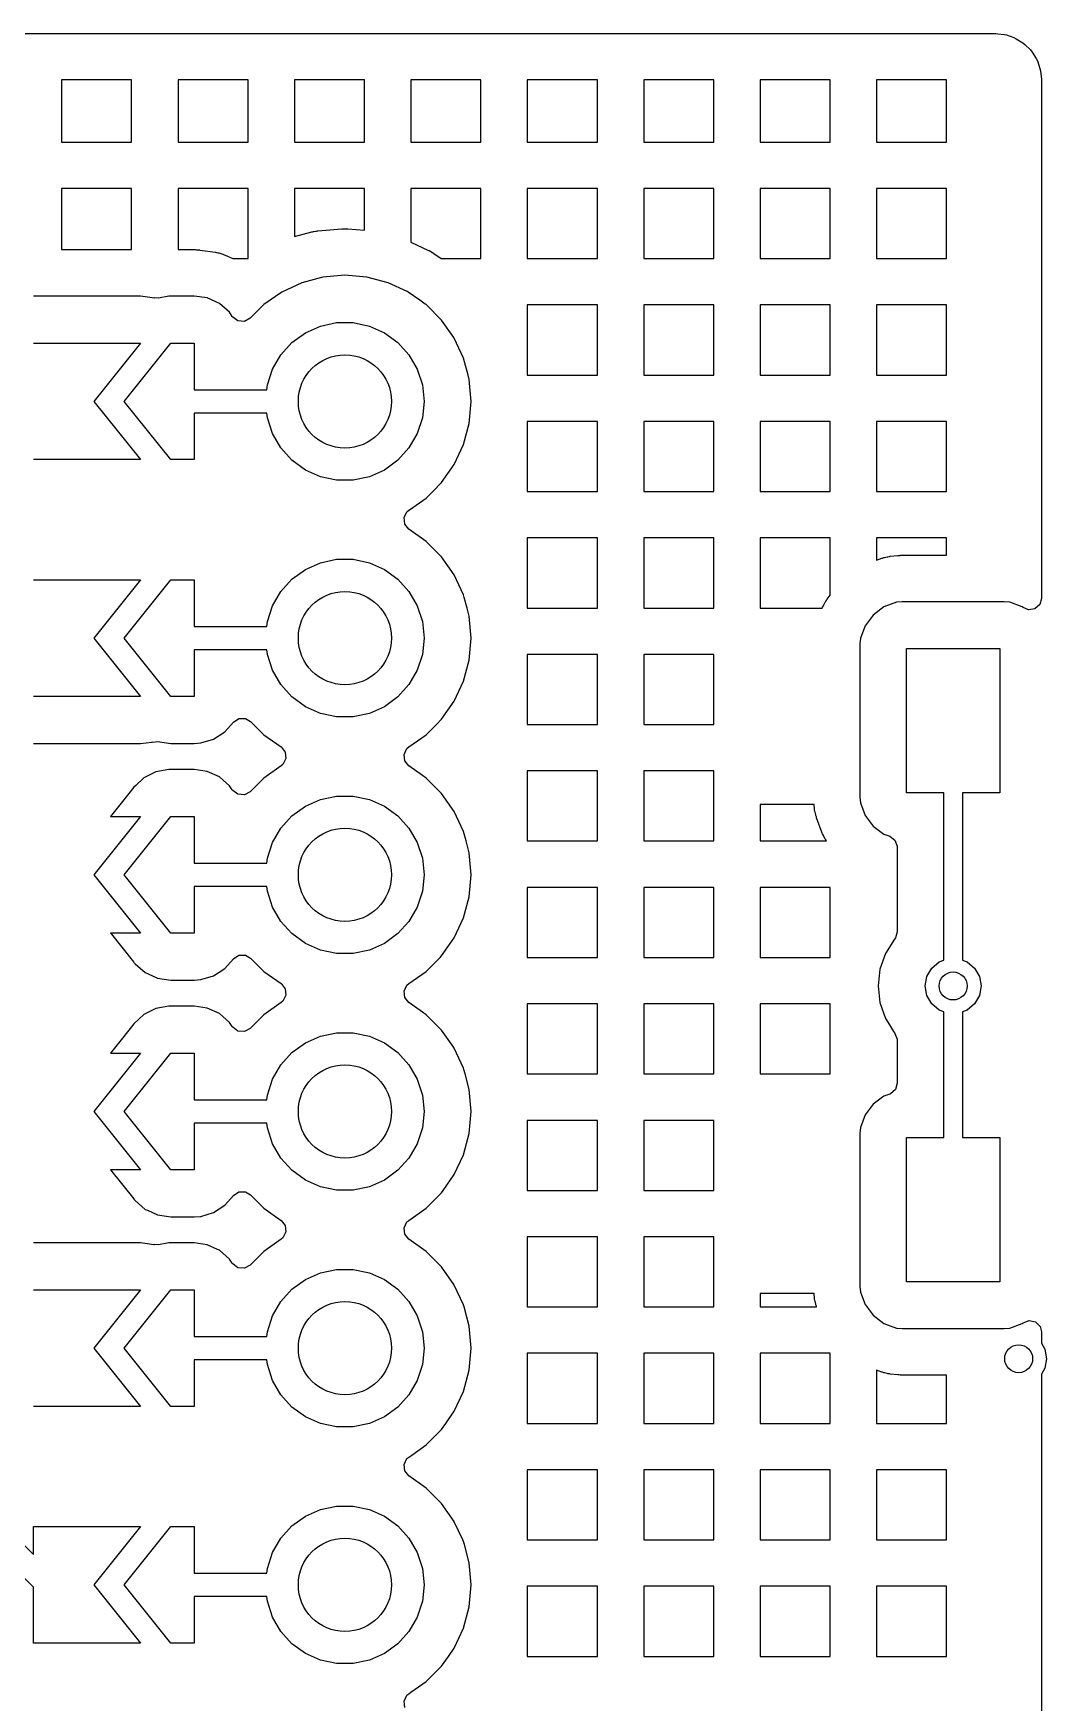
# Model space of a CAD drawing. Extents: x 2.49 to 8.57, y -5.87 to -1.87.
# Drawn here: x 8.144 to 8.572, y -2.766 to -2.061 of the extents above; entities that cross this region are included whole.
import ezdxf

# ---------------------------------------------------------------- set-up
doc = ezdxf.new("R2010")
doc.units = 0
doc.header["$MEASUREMENT"] = 0
doc.layers.add('BLACK', color=7, linetype='CONTINUOUS')

msp = doc.modelspace()

# ---------------------------------------------------------------- linework, layer by layer
at = {"layer": 'BLACK', "linetype": 'CONTINUOUS'}
for p, q in [((5.82126, -2.06076), (8.55012, -2.06076)), ((8.55012, -2.06076), (8.55067, -2.06079)), ((8.55067, -2.06079), (8.55164, -2.0609)), ((8.55164, -2.0609), (8.55422, -2.06119)), ((8.55422, -2.06119), (8.55529, -2.06144)), ((8.55529, -2.06144), (8.55841, -2.06253)), ((8.55841, -2.06253), (8.55939, -2.063)), ((8.55939, -2.063), (8.56219, -2.06476)), ((8.56219, -2.06476), (8.56304, -2.06544)), ((8.56304, -2.06544), (8.56538, -2.06778)), ((8.56538, -2.06778), (8.56606, -2.06863)), ((8.56606, -2.06863), (8.56782, -2.07143)), ((8.56782, -2.07143), (8.56829, -2.07241)), ((8.56829, -2.07241), (8.56938, -2.07553)), ((8.18544, -2.08037), (8.15583, -2.08037)), ((8.15583, -2.08037), (8.15583, -2.10669)), ((8.18544, -2.10669), (8.18544, -2.08037)), ((8.23465, -2.08037), (8.20505, -2.08037)), ((8.20505, -2.08037), (8.20505, -2.10669)), ((8.23465, -2.10669), (8.23465, -2.08037)), ((8.28386, -2.08037), (8.25426, -2.08037)), ((8.25426, -2.08037), (8.25426, -2.10669)), ((8.28386, -2.10669), (8.28386, -2.08037)), ((8.33308, -2.08037), (8.30347, -2.08037)), ((8.30347, -2.08037), (8.30347, -2.10669)), ((8.33308, -2.10669), (8.33308, -2.08037)), ((8.38229, -2.08037), (8.35268, -2.08037)), ((8.35268, -2.08037), (8.35268, -2.10669)), ((8.38229, -2.10669), (8.38229, -2.08037)), ((8.4315, -2.08037), (8.4019, -2.08037)), ((8.4019, -2.08037), (8.4019, -2.10669)), ((8.4315, -2.10669), (8.4315, -2.08037)), ((8.48071, -2.08037), (8.45111, -2.08037)), ((8.45111, -2.08037), (8.45111, -2.10669)), ((8.48071, -2.10669), (8.48071, -2.08037)), ((8.52993, -2.08037), (8.50032, -2.08037)), ((8.50032, -2.08037), (8.50032, -2.10669)), ((8.52993, -2.10669), (8.52993, -2.08037)), ((8.56938, -2.07553), (8.56963, -2.0766)), ((8.56963, -2.0766), (8.57003, -2.08017)), ((8.57003, -2.08017), (8.57006, -2.08071)), ((8.57006, -2.08071), (8.57006, -2.08173)), ((8.57006, -2.08173), (8.57006, -2.08261)), ((8.57006, -2.08261), (8.57006, -2.08334)), ((8.57006, -2.08334), (8.57006, -2.08335)), ((8.57006, -2.08335), (8.57006, -2.29947)), ((8.15583, -2.10669), (8.18544, -2.10669)), ((8.20505, -2.10669), (8.23465, -2.10669)), ((8.25426, -2.10669), (8.28386, -2.10669)), ((8.30347, -2.10669), (8.33308, -2.10669)), ((8.35268, -2.10669), (8.38229, -2.10669)), ((8.4019, -2.10669), (8.4315, -2.10669)), ((8.45111, -2.10669), (8.48071, -2.10669)), ((8.50032, -2.10669), (8.52993, -2.10669)), ((8.18544, -2.1263), (8.15583, -2.1263)), ((8.15583, -2.1263), (8.15583, -2.15214)), ((8.18544, -2.15214), (8.18544, -2.1263)), ((8.23465, -2.1263), (8.20505, -2.1263)), ((8.20505, -2.1263), (8.20505, -2.15214)), ((8.23465, -2.14663), (8.23465, -2.1263)), ((8.28386, -2.1263), (8.25426, -2.1263)), ((8.25426, -2.1263), (8.25426, -2.14663)), ((8.28386, -2.14392), (8.28386, -2.1263)), ((8.33308, -2.1263), (8.30347, -2.1263)), ((8.30347, -2.1263), (8.30347, -2.14896)), ((8.33308, -2.15591), (8.33308, -2.1263)), ((8.38229, -2.1263), (8.35268, -2.1263)), ((8.35268, -2.1263), (8.35268, -2.15591)), ((8.38229, -2.15591), (8.38229, -2.1263)), ((8.4315, -2.1263), (8.4019, -2.1263)), ((8.4019, -2.1263), (8.4019, -2.15591)), ((8.4315, -2.15591), (8.4315, -2.1263)), ((8.48071, -2.1263), (8.45111, -2.1263)), ((8.45111, -2.1263), (8.45111, -2.15591)), ((8.48071, -2.15591), (8.48071, -2.1263)), ((8.52993, -2.1263), (8.50032, -2.1263)), ((8.50032, -2.1263), (8.50032, -2.15591)), ((8.52993, -2.15591), (8.52993, -2.1263)), ((8.26419, -2.1442), (8.27431, -2.14331)), ((8.27431, -2.14331), (8.27452, -2.1433)), ((8.27452, -2.1433), (8.27495, -2.14328)), ((8.27495, -2.14328), (8.27516, -2.14328)), ((8.27516, -2.14328), (8.27602, -2.14328)), ((8.27602, -2.14328), (8.27623, -2.14328)), ((8.27623, -2.14328), (8.27666, -2.1433)), ((8.27666, -2.1433), (8.27687, -2.14331)), ((8.27687, -2.14331), (8.28386, -2.14392)), ((8.23465, -2.14896), (8.23465, -2.14663)), ((8.23465, -2.15591), (8.23465, -2.14896)), ((8.25426, -2.14663), (8.26166, -2.14464)), ((8.26166, -2.14464), (8.26187, -2.14459)), ((8.26187, -2.14459), (8.26229, -2.1445)), ((8.26229, -2.1445), (8.2625, -2.14446)), ((8.2625, -2.14446), (8.26334, -2.14431)), ((8.26334, -2.14431), (8.26355, -2.14428)), ((8.26355, -2.14428), (8.26398, -2.14422)), ((8.26398, -2.14422), (8.26419, -2.1442)), ((8.30347, -2.14896), (8.31095, -2.15244)), ((8.15583, -2.15214), (8.18544, -2.15214)), ((8.20505, -2.15214), (8.21216, -2.15214)), ((8.21216, -2.15214), (8.21234, -2.15214)), ((8.21234, -2.15214), (8.21269, -2.15216)), ((8.21269, -2.15216), (8.21286, -2.15216)), ((8.21286, -2.15216), (8.21356, -2.15221)), ((8.21356, -2.15221), (8.21373, -2.15223)), ((8.21373, -2.15223), (8.21408, -2.15227)), ((8.21408, -2.15227), (8.21425, -2.15229)), ((8.21425, -2.15229), (8.2209, -2.15325)), ((8.2209, -2.15325), (8.22124, -2.15331)), ((8.22124, -2.15331), (8.22193, -2.15346)), ((8.22193, -2.15346), (8.22227, -2.15354)), ((8.22227, -2.15354), (8.22361, -2.15394)), ((8.22361, -2.15394), (8.22394, -2.15405)), ((8.22394, -2.15405), (8.2246, -2.15429)), ((8.2246, -2.15429), (8.22493, -2.15443)), ((8.22493, -2.15443), (8.22816, -2.15591)), ((8.22816, -2.15591), (8.23465, -2.15591)), ((8.31095, -2.15244), (8.31114, -2.15254)), ((8.31114, -2.15254), (8.31152, -2.15274)), ((8.31152, -2.15274), (8.31171, -2.15284)), ((8.31171, -2.15284), (8.31245, -2.15327)), ((8.31245, -2.15327), (8.31263, -2.15338)), ((8.31263, -2.15338), (8.31299, -2.15361)), ((8.31299, -2.15361), (8.31317, -2.15373)), ((8.31317, -2.15373), (8.31629, -2.15591)), ((8.31629, -2.15591), (8.33308, -2.15591)), ((8.35268, -2.15591), (8.38229, -2.15591)), ((8.4019, -2.15591), (8.4315, -2.15591)), ((8.45111, -2.15591), (8.48071, -2.15591)), ((8.50032, -2.15591), (8.52993, -2.15591)), ((8.26632, -2.16369), (8.25734, -2.1661)), ((8.27559, -2.16288), (8.26632, -2.16369)), ((8.26632, -2.16369), (8.26632, -2.16369)), ((8.28486, -2.16369), (8.27559, -2.16288)), ((8.27559, -2.16288), (8.27559, -2.16288)), ((8.29384, -2.1661), (8.28486, -2.16369)), ((8.28486, -2.16369), (8.28486, -2.16369)), ((8.18917, -2.17175), (8.1439, -2.17175)), ((8.19513, -2.1726), (8.18917, -2.17175)), ((8.20119, -2.17176), (8.19674, -2.17258)), ((8.20145, -2.17176), (8.20119, -2.17176)), ((8.20119, -2.17176), (8.20119, -2.17176)), ((8.20197, -2.17175), (8.20145, -2.17176)), ((8.21181, -2.17175), (8.20197, -2.17175)), ((8.20197, -2.17175), (8.20197, -2.17175)), ((8.21742, -2.17255), (8.21181, -2.17175)), ((8.2489, -2.17003), (8.24128, -2.17537)), ((8.25734, -2.1661), (8.2489, -2.17003)), ((8.2489, -2.17003), (8.2489, -2.17003)), ((8.25734, -2.1661), (8.25734, -2.1661)), ((8.30186, -2.16984), (8.29384, -2.1661)), ((8.29384, -2.1661), (8.29384, -2.1661)), ((8.29384, -2.1661), (8.29384, -2.1661)), ((8.30228, -2.17003), (8.30186, -2.16984)), ((8.30729, -2.17354), (8.30228, -2.17003)), ((8.30228, -2.17003), (8.30228, -2.17003)), ((8.19514, -2.1725), (8.19513, -2.1726)), ((8.19674, -2.17258), (8.19514, -2.1725)), ((8.22257, -2.17491), (8.21742, -2.17255)), ((8.21742, -2.17255), (8.21742, -2.17255)), ((8.22685, -2.17861), (8.22257, -2.17491)), ((8.22257, -2.17491), (8.22257, -2.17491)), ((8.22257, -2.17491), (8.22257, -2.17491)), ((8.22257, -2.17491), (8.22257, -2.17491)), ((8.22795, -2.18033), (8.22685, -2.17861)), ((8.22685, -2.17861), (8.22685, -2.17861)), ((8.24128, -2.17537), (8.23551, -2.18114)), ((8.30956, -2.17513), (8.30729, -2.17354)), ((8.3099, -2.17537), (8.30956, -2.17513)), ((8.31648, -2.18195), (8.3099, -2.17537)), ((8.3099, -2.17537), (8.3099, -2.17537)), ((8.38229, -2.17551), (8.35268, -2.17551)), ((8.35268, -2.17551), (8.35268, -2.20512)), ((8.38229, -2.20512), (8.38229, -2.17551)), ((8.4315, -2.17551), (8.4019, -2.17551)), ((8.4019, -2.17551), (8.4019, -2.20512)), ((8.4315, -2.20512), (8.4315, -2.17551)), ((8.48071, -2.17551), (8.45111, -2.17551)), ((8.45111, -2.17551), (8.45111, -2.20512)), ((8.48071, -2.20512), (8.48071, -2.17551)), ((8.52993, -2.17551), (8.50032, -2.17551)), ((8.50032, -2.17551), (8.50032, -2.20512)), ((8.52993, -2.20512), (8.52993, -2.17551)), ((8.22815, -2.18061), (8.22795, -2.18033)), ((8.23035, -2.18226), (8.22815, -2.18061)), ((8.2331, -2.18246), (8.23035, -2.18226)), ((8.23551, -2.18114), (8.2331, -2.18246)), ((8.25886, -2.18727), (8.26525, -2.18443)), ((8.26525, -2.18443), (8.27209, -2.18297)), ((8.27209, -2.18297), (8.27909, -2.18297)), ((8.27909, -2.18297), (8.28593, -2.18443)), ((8.28593, -2.18443), (8.29232, -2.18727)), ((8.32156, -2.18921), (8.31648, -2.18195)), ((8.1439, -2.19165), (8.18917, -2.19165)), ((8.18917, -2.19165), (8.16949, -2.21625)), ((8.18228, -2.21625), (8.20197, -2.19165)), ((8.20197, -2.19165), (8.21181, -2.19165)), ((8.21181, -2.19165), (8.21181, -2.21133)), ((8.24852, -2.19658), (8.2532, -2.19138)), ((8.2532, -2.19138), (8.25886, -2.18727)), ((8.29232, -2.18727), (8.29798, -2.19138)), ((8.29798, -2.19138), (8.30266, -2.19658)), ((8.32181, -2.18957), (8.32156, -2.18921)), ((8.32574, -2.198), (8.32181, -2.18957)), ((8.24502, -2.20264), (8.24852, -2.19658)), ((8.30266, -2.19658), (8.30616, -2.20264)), ((8.32765, -2.20512), (8.32574, -2.198)), ((8.24286, -2.2093), (8.24502, -2.20264)), ((8.30616, -2.20264), (8.30832, -2.2093)), ((8.32815, -2.20699), (8.32765, -2.20512)), ((8.32896, -2.21625), (8.32815, -2.20699)), ((8.35268, -2.20512), (8.38229, -2.20512)), ((8.4019, -2.20512), (8.4315, -2.20512)), ((8.45111, -2.20512), (8.48071, -2.20512)), ((8.50032, -2.20512), (8.52993, -2.20512)), ((8.21181, -2.21133), (8.24264, -2.21133)), ((8.24264, -2.21133), (8.24286, -2.2093)), ((8.30832, -2.2093), (8.30906, -2.21625)), ((8.16949, -2.21625), (8.18917, -2.24086)), ((8.20197, -2.24086), (8.18228, -2.21625)), ((8.24264, -2.22118), (8.21181, -2.22118)), ((8.21181, -2.22118), (8.21181, -2.24086)), ((8.24286, -2.22321), (8.24264, -2.22118)), ((8.30906, -2.21625), (8.30832, -2.22321)), ((8.32815, -2.22552), (8.32896, -2.21625)), ((8.24502, -2.22987), (8.24286, -2.22321)), ((8.30832, -2.22321), (8.30616, -2.22987)), ((8.32574, -2.23451), (8.32815, -2.22552)), ((8.38229, -2.22472), (8.35268, -2.22472)), ((8.35268, -2.22472), (8.35268, -2.25433)), ((8.38229, -2.25433), (8.38229, -2.22472)), ((8.4315, -2.22472), (8.4019, -2.22472)), ((8.4019, -2.22472), (8.4019, -2.25433)), ((8.4315, -2.25433), (8.4315, -2.22472)), ((8.48071, -2.22472), (8.45111, -2.22472)), ((8.45111, -2.22472), (8.45111, -2.25433)), ((8.48071, -2.25433), (8.48071, -2.22472)), ((8.52993, -2.22472), (8.50032, -2.22472)), ((8.50032, -2.22472), (8.50032, -2.25433)), ((8.52993, -2.25433), (8.52993, -2.22472)), ((8.24852, -2.23592), (8.24502, -2.22987)), ((8.30616, -2.22987), (8.30266, -2.23592)), ((8.32181, -2.24294), (8.32574, -2.23451)), ((8.18917, -2.24086), (8.1439, -2.24086)), ((8.21181, -2.24086), (8.20197, -2.24086)), ((8.2532, -2.24112), (8.24852, -2.23592)), ((8.25886, -2.24524), (8.2532, -2.24112)), ((8.29798, -2.24112), (8.29232, -2.24524)), ((8.30266, -2.23592), (8.29798, -2.24112)), ((8.26525, -2.24808), (8.25886, -2.24524)), ((8.27209, -2.24954), (8.26525, -2.24808)), ((8.27909, -2.24954), (8.27209, -2.24954)), ((8.28593, -2.24808), (8.27909, -2.24954)), ((8.29232, -2.24524), (8.28593, -2.24808)), ((8.31648, -2.25056), (8.32181, -2.24294)), ((8.3099, -2.25714), (8.31271, -2.25433)), ((8.31271, -2.25433), (8.31648, -2.25056)), ((8.35268, -2.25433), (8.38229, -2.25433)), ((8.4019, -2.25433), (8.4315, -2.25433)), ((8.45111, -2.25433), (8.48071, -2.25433)), ((8.50032, -2.25433), (8.52993, -2.25433)), ((8.30059, -2.26537), (8.30183, -2.26291)), ((8.30183, -2.26291), (8.30259, -2.26225)), ((8.30259, -2.26225), (8.30289, -2.26204)), ((8.30289, -2.26204), (8.3099, -2.25714)), ((8.30087, -2.2681), (8.30059, -2.26537)), ((8.30259, -2.27025), (8.30087, -2.2681)), ((8.3099, -2.27537), (8.30259, -2.27025)), ((8.31648, -2.28195), (8.3099, -2.27537)), ((8.3099, -2.27537), (8.3099, -2.27537)), ((8.38229, -2.27394), (8.35268, -2.27394)), ((8.35268, -2.27394), (8.35268, -2.30354)), ((8.38229, -2.30354), (8.38229, -2.27394)), ((8.4315, -2.27394), (8.4019, -2.27394)), ((8.4019, -2.27394), (8.4019, -2.30354)), ((8.4315, -2.30354), (8.4315, -2.27394)), ((8.48071, -2.27394), (8.45111, -2.27394)), ((8.45111, -2.27394), (8.45111, -2.30354)), ((8.48071, -2.28335), (8.48071, -2.27394)), ((8.52993, -2.27394), (8.50032, -2.27394)), ((8.50032, -2.27394), (8.50032, -2.28335)), ((8.52993, -2.28127), (8.52993, -2.27394)), ((8.25886, -2.28727), (8.26525, -2.28443)), ((8.26525, -2.28443), (8.27209, -2.28297)), ((8.27209, -2.28297), (8.27909, -2.28297)), ((8.27909, -2.28297), (8.28593, -2.28443)), ((8.28593, -2.28443), (8.29232, -2.28727)), ((8.32181, -2.28957), (8.31648, -2.28195)), ((8.48071, -2.2981), (8.48071, -2.28335)), ((8.50032, -2.28335), (8.50248, -2.28255)), ((8.50248, -2.28255), (8.50277, -2.28245)), ((8.50277, -2.28245), (8.50336, -2.28227)), ((8.50336, -2.28227), (8.50366, -2.28219)), ((8.50366, -2.28219), (8.50485, -2.28191)), ((8.50485, -2.28191), (8.50515, -2.28185)), ((8.50515, -2.28185), (8.50575, -2.28175)), ((8.50575, -2.28175), (8.50606, -2.2817)), ((8.50606, -2.2817), (8.50927, -2.28136)), ((8.50927, -2.28136), (8.5094, -2.28135)), ((8.5094, -2.28135), (8.50967, -2.28132)), ((8.50967, -2.28132), (8.5098, -2.28132)), ((8.5098, -2.28132), (8.51032, -2.28129)), ((8.51032, -2.28129), (8.51045, -2.28128)), ((8.51045, -2.28128), (8.51071, -2.28128)), ((8.51071, -2.28128), (8.51085, -2.28127)), ((8.51085, -2.28127), (8.52993, -2.28127)), ((8.1439, -2.29165), (8.18917, -2.29165)), ((8.18917, -2.29165), (8.16949, -2.31625)), ((8.18228, -2.31625), (8.20197, -2.29165)), ((8.20197, -2.29165), (8.21181, -2.29165)), ((8.21181, -2.29165), (8.21181, -2.31133)), ((8.24852, -2.29658), (8.2532, -2.29138)), ((8.2532, -2.29138), (8.25886, -2.28727)), ((8.29232, -2.28727), (8.29798, -2.29138)), ((8.29798, -2.29138), (8.30266, -2.29658)), ((8.32574, -2.298), (8.32181, -2.28957)), ((8.32181, -2.28957), (8.32181, -2.28957)), ((8.24502, -2.30264), (8.24852, -2.29658)), ((8.30266, -2.29658), (8.30616, -2.30264)), ((8.32606, -2.29916), (8.32574, -2.298)), ((8.32574, -2.298), (8.32574, -2.298)), ((8.32574, -2.298), (8.32574, -2.298)), ((8.4794, -2.29986), (8.48071, -2.2981)), ((8.24286, -2.3093), (8.24502, -2.30264)), ((8.30616, -2.30264), (8.30832, -2.3093)), ((8.32723, -2.30354), (8.32606, -2.29916)), ((8.32815, -2.30699), (8.32723, -2.30354)), ((8.35268, -2.30354), (8.38229, -2.30354)), ((8.4019, -2.30354), (8.4315, -2.30354)), ((8.45111, -2.30354), (8.47739, -2.30354)), ((8.47739, -2.30354), (8.47753, -2.30321)), ((8.47739, -2.30354), (8.47739, -2.30354)), ((8.47753, -2.30321), (8.47782, -2.30257)), ((8.47782, -2.30257), (8.47798, -2.30226)), ((8.47798, -2.30226), (8.47865, -2.30103)), ((8.47865, -2.30103), (8.47883, -2.30073)), ((8.47883, -2.30073), (8.47921, -2.30014)), ((8.47921, -2.30014), (8.4794, -2.29986)), ((8.50345, -2.30311), (8.49892, -2.30651)), ((8.50876, -2.30113), (8.50345, -2.30311)), ((8.50345, -2.30311), (8.50345, -2.30311)), ((8.51111, -2.30088), (8.50876, -2.30113)), ((8.55425, -2.30088), (8.51111, -2.30088)), ((8.51111, -2.30088), (8.51111, -2.30088)), ((8.55659, -2.30113), (8.55425, -2.30088)), ((8.55425, -2.30088), (8.55425, -2.30088)), ((8.55425, -2.30088), (8.55425, -2.30088)), ((8.55425, -2.30088), (8.55425, -2.30088)), ((8.5619, -2.30311), (8.55659, -2.30113)), ((8.55659, -2.30113), (8.55659, -2.30113)), ((8.56225, -2.30337), (8.5619, -2.30311)), ((8.5619, -2.30311), (8.5619, -2.30311)), ((8.56448, -2.3043), (8.56225, -2.30337)), ((8.5672, -2.30391), (8.56448, -2.3043)), ((8.56928, -2.3021), (8.5672, -2.30391)), ((8.57006, -2.29947), (8.56928, -2.3021)), ((8.21181, -2.31133), (8.24264, -2.31133)), ((8.24264, -2.31133), (8.24286, -2.3093)), ((8.30832, -2.3093), (8.30906, -2.31625)), ((8.32896, -2.31625), (8.32815, -2.30699)), ((8.49552, -2.31104), (8.49354, -2.31635)), ((8.49892, -2.30651), (8.49552, -2.31104)), ((8.49552, -2.31104), (8.49552, -2.31104)), ((8.49892, -2.30651), (8.49892, -2.30651)), ((8.16949, -2.31625), (8.18917, -2.34086)), ((8.20197, -2.34086), (8.18228, -2.31625)), ((8.30906, -2.31625), (8.30832, -2.32321)), ((8.32815, -2.32552), (8.32896, -2.31625)), ((8.49354, -2.31635), (8.49329, -2.3187)), ((8.49329, -2.3187), (8.49329, -2.3187)), ((8.49329, -2.3187), (8.49329, -2.38349)), ((8.24264, -2.32118), (8.21181, -2.32118)), ((8.21181, -2.32118), (8.21181, -2.34086)), ((8.24286, -2.32321), (8.24264, -2.32118)), ((8.24502, -2.32987), (8.24286, -2.32321)), ((8.30832, -2.32321), (8.30616, -2.32987)), ((8.32574, -2.33451), (8.32815, -2.32552)), ((8.38229, -2.32315), (8.35268, -2.32315)), ((8.35268, -2.32315), (8.35268, -2.35276)), ((8.38229, -2.35276), (8.38229, -2.32315)), ((8.4315, -2.32315), (8.4019, -2.32315)), ((8.4019, -2.32315), (8.4019, -2.35276)), ((8.4315, -2.35276), (8.4315, -2.32315)), ((8.51299, -2.38161), (8.51299, -2.32058)), ((8.51299, -2.32058), (8.55236, -2.32058)), ((8.55236, -2.32058), (8.55236, -2.38161)), ((8.24852, -2.33592), (8.24502, -2.32987)), ((8.30616, -2.32987), (8.30266, -2.33592)), ((8.18917, -2.34086), (8.1439, -2.34086)), ((8.21181, -2.34086), (8.20197, -2.34086)), ((8.2532, -2.34112), (8.24852, -2.33592)), ((8.25886, -2.34524), (8.2532, -2.34112)), ((8.29798, -2.34112), (8.29232, -2.34524)), ((8.30266, -2.33592), (8.29798, -2.34112)), ((8.32181, -2.34294), (8.32574, -2.33451)), ((8.26525, -2.34808), (8.25886, -2.34524)), ((8.27209, -2.34954), (8.26525, -2.34808)), ((8.28593, -2.34808), (8.27909, -2.34954)), ((8.29232, -2.34524), (8.28593, -2.34808)), ((8.31648, -2.35056), (8.32181, -2.34294)), ((8.22484, -2.3559), (8.22847, -2.35172)), ((8.22847, -2.35172), (8.23078, -2.35023)), ((8.23078, -2.35023), (8.23353, -2.35023)), ((8.23353, -2.35023), (8.23561, -2.35146)), ((8.23561, -2.35146), (8.24128, -2.35714)), ((8.27909, -2.34954), (8.27209, -2.34954)), ((8.3099, -2.35714), (8.31428, -2.35276)), ((8.31428, -2.35276), (8.31648, -2.35056)), ((8.35268, -2.35276), (8.38229, -2.35276)), ((8.4019, -2.35276), (8.4315, -2.35276)), ((8.1439, -2.36076), (8.1439, -2.36076)), ((8.1439, -2.36076), (8.18917, -2.36076)), ((8.18917, -2.36076), (8.19403, -2.36016)), ((8.18917, -2.36076), (8.18917, -2.36076)), ((8.19403, -2.36016), (8.19434, -2.36008)), ((8.19403, -2.36016), (8.19403, -2.36016)), ((8.19403, -2.36016), (8.19403, -2.36016)), ((8.19434, -2.36008), (8.19437, -2.36019)), ((8.19437, -2.36019), (8.19632, -2.35995)), ((8.19632, -2.35995), (8.19636, -2.35996)), ((8.19636, -2.35996), (8.19636, -2.35996)), ((8.19636, -2.35996), (8.20197, -2.36076)), ((8.20197, -2.36076), (8.20197, -2.36076)), ((8.20197, -2.36076), (8.21181, -2.36076)), ((8.21181, -2.36076), (8.21464, -2.36056)), ((8.21464, -2.36056), (8.22008, -2.35896)), ((8.22008, -2.35896), (8.22484, -2.3559)), ((8.24128, -2.35714), (8.24128, -2.35714)), ((8.24128, -2.35714), (8.24128, -2.35714)), ((8.24128, -2.35714), (8.24859, -2.36225)), ((8.24859, -2.36225), (8.25031, -2.3644)), ((8.30183, -2.36291), (8.30259, -2.36225)), ((8.30259, -2.36225), (8.3099, -2.35714)), ((8.24935, -2.36959), (8.24859, -2.37025)), ((8.25059, -2.36714), (8.24935, -2.36959)), ((8.25031, -2.3644), (8.25059, -2.36714)), ((8.30059, -2.36537), (8.30183, -2.36291)), ((8.30087, -2.3681), (8.30059, -2.36537)), ((8.30259, -2.37025), (8.30087, -2.3681)), ((8.19056, -2.37534), (8.18716, -2.37853)), ((8.19562, -2.37279), (8.19056, -2.37534)), ((8.19056, -2.37534), (8.19056, -2.37534)), ((8.20119, -2.37176), (8.19562, -2.37279)), ((8.20145, -2.37176), (8.20119, -2.37176)), ((8.20119, -2.37176), (8.20119, -2.37176)), ((8.20197, -2.37175), (8.20145, -2.37176)), ((8.21181, -2.37175), (8.20197, -2.37175)), ((8.20197, -2.37175), (8.20197, -2.37175)), ((8.21742, -2.37255), (8.21181, -2.37175)), ((8.22257, -2.37491), (8.21742, -2.37255)), ((8.21742, -2.37255), (8.21742, -2.37255)), ((8.22685, -2.37861), (8.22257, -2.37491)), ((8.22257, -2.37491), (8.22257, -2.37491)), ((8.22257, -2.37491), (8.22257, -2.37491)), ((8.22257, -2.37491), (8.22257, -2.37491)), ((8.24128, -2.37537), (8.23551, -2.38114)), ((8.24859, -2.37025), (8.24128, -2.37537)), ((8.30843, -2.37434), (8.30259, -2.37025)), ((8.3099, -2.37537), (8.30843, -2.37434)), ((8.31648, -2.38195), (8.3099, -2.37537)), ((8.3099, -2.37537), (8.3099, -2.37537)), ((8.38229, -2.37236), (8.35268, -2.37236)), ((8.35268, -2.37236), (8.35268, -2.40197)), ((8.38229, -2.40197), (8.38229, -2.37236)), ((8.4315, -2.37236), (8.4019, -2.37236)), ((8.4019, -2.37236), (8.4019, -2.40197)), ((8.4315, -2.40197), (8.4315, -2.37236)), ((8.18643, -2.37922), (8.18155, -2.38531)), ((8.18716, -2.37853), (8.18643, -2.37922)), ((8.22795, -2.38033), (8.22685, -2.37861)), ((8.22685, -2.37861), (8.22685, -2.37861)), ((8.22815, -2.38061), (8.22795, -2.38033)), ((8.23035, -2.38226), (8.22815, -2.38061)), ((8.2331, -2.38246), (8.23035, -2.38226)), ((8.23551, -2.38114), (8.2331, -2.38246)), ((8.26525, -2.38443), (8.27209, -2.38297)), ((8.27209, -2.38297), (8.27909, -2.38297)), ((8.27909, -2.38297), (8.28593, -2.38443)), ((8.32177, -2.38951), (8.31648, -2.38195)), ((8.49329, -2.38349), (8.49329, -2.38349)), ((8.49329, -2.38349), (8.49354, -2.38584)), ((8.52874, -2.38161), (8.51299, -2.38161)), ((8.52874, -2.45228), (8.52874, -2.38161)), ((8.55236, -2.38161), (8.53661, -2.38161)), ((8.53661, -2.38161), (8.53661, -2.45228)), ((8.18155, -2.38531), (8.17648, -2.39165)), ((8.2532, -2.39138), (8.25886, -2.38727)), ((8.25886, -2.38727), (8.26525, -2.38443)), ((8.28593, -2.38443), (8.29232, -2.38727)), ((8.29232, -2.38727), (8.29798, -2.39138)), ((8.32181, -2.38957), (8.32177, -2.38951)), ((8.32574, -2.398), (8.32181, -2.38957)), ((8.47389, -2.38649), (8.45111, -2.38649)), ((8.45111, -2.38649), (8.45111, -2.40197)), ((8.47411, -2.38854), (8.47389, -2.38649)), ((8.47415, -2.38885), (8.47411, -2.38854)), ((8.47426, -2.38945), (8.47415, -2.38885)), ((8.47432, -2.38975), (8.47426, -2.38945)), ((8.4746, -2.39095), (8.47432, -2.38975)), ((8.49354, -2.38584), (8.49552, -2.39115)), ((8.18917, -2.39165), (8.16949, -2.41625)), ((8.17648, -2.39165), (8.18917, -2.39165)), ((8.18228, -2.41625), (8.20197, -2.39165)), ((8.20197, -2.39165), (8.21181, -2.39165)), ((8.21181, -2.39165), (8.21181, -2.41133)), ((8.24502, -2.40264), (8.24852, -2.39658)), ((8.24852, -2.39658), (8.2532, -2.39138)), ((8.29798, -2.39138), (8.30266, -2.39658)), ((8.30266, -2.39658), (8.30616, -2.40264)), ((8.47468, -2.39124), (8.4746, -2.39095)), ((8.47486, -2.39183), (8.47468, -2.39124)), ((8.47496, -2.39212), (8.47486, -2.39183)), ((8.47739, -2.39866), (8.47496, -2.39212)), ((8.49552, -2.39115), (8.49552, -2.39115)), ((8.49552, -2.39115), (8.49892, -2.39568)), ((8.49892, -2.39568), (8.49892, -2.39568)), ((8.49892, -2.39568), (8.50345, -2.39908)), ((8.24286, -2.4093), (8.24502, -2.40264)), ((8.30616, -2.40264), (8.30832, -2.4093)), ((8.32681, -2.40197), (8.32574, -2.398)), ((8.32815, -2.40699), (8.32681, -2.40197)), ((8.35268, -2.40197), (8.38229, -2.40197)), ((8.4019, -2.40197), (8.4315, -2.40197)), ((8.45111, -2.40197), (8.47915, -2.40197)), ((8.47753, -2.39898), (8.47739, -2.39866)), ((8.47782, -2.39962), (8.47753, -2.39898)), ((8.47798, -2.39993), (8.47782, -2.39962)), ((8.47865, -2.40116), (8.47798, -2.39993)), ((8.47883, -2.40146), (8.47865, -2.40116)), ((8.47915, -2.40197), (8.47883, -2.40146)), ((8.50345, -2.39908), (8.50345, -2.39908)), ((8.50345, -2.39908), (8.50586, -2.39998)), ((8.50586, -2.39998), (8.50806, -2.40163)), ((8.50806, -2.40163), (8.50902, -2.4042)), ((8.50902, -2.4042), (8.50904, -2.40455)), ((8.50904, -2.40455), (8.50904, -2.4403)), ((8.21181, -2.41133), (8.24264, -2.41133)), ((8.24264, -2.41133), (8.24286, -2.4093)), ((8.30832, -2.4093), (8.30906, -2.41625)), ((8.32896, -2.41625), (8.32815, -2.40699)), ((8.16949, -2.41625), (8.18917, -2.44086)), ((8.20197, -2.44086), (8.18228, -2.41625)), ((8.30906, -2.41625), (8.30832, -2.42321)), ((8.32815, -2.42552), (8.32896, -2.41625)), ((8.24264, -2.42118), (8.21181, -2.42118)), ((8.21181, -2.42118), (8.21181, -2.44086)), ((8.24286, -2.42321), (8.24264, -2.42118)), ((8.24502, -2.42987), (8.24286, -2.42321)), ((8.30832, -2.42321), (8.30616, -2.42987)), ((8.32574, -2.43451), (8.32815, -2.42552)), ((8.38229, -2.42158), (8.35268, -2.42158)), ((8.35268, -2.42158), (8.35268, -2.45118)), ((8.38229, -2.45118), (8.38229, -2.42158)), ((8.4315, -2.42158), (8.4019, -2.42158)), ((8.4019, -2.42158), (8.4019, -2.45118)), ((8.4315, -2.45118), (8.4315, -2.42158)), ((8.48071, -2.42158), (8.45111, -2.42158)), ((8.45111, -2.42158), (8.45111, -2.45118)), ((8.48071, -2.45118), (8.48071, -2.42158)), ((8.24852, -2.43592), (8.24502, -2.42987)), ((8.30616, -2.42987), (8.30266, -2.43592)), ((8.2532, -2.44112), (8.24852, -2.43592)), ((8.30266, -2.43592), (8.29798, -2.44112)), ((8.32181, -2.44294), (8.32574, -2.43451)), ((8.18917, -2.44086), (8.17648, -2.44086)), ((8.17648, -2.44086), (8.1769, -2.44138)), ((8.1769, -2.44138), (8.18622, -2.45303)), ((8.21181, -2.44086), (8.20197, -2.44086)), ((8.25886, -2.44524), (8.2532, -2.44112)), ((8.26525, -2.44808), (8.25886, -2.44524)), ((8.29232, -2.44524), (8.28593, -2.44808)), ((8.29798, -2.44112), (8.29232, -2.44524)), ((8.31648, -2.45056), (8.32181, -2.44294)), ((8.50788, -2.44345), (8.5041, -2.44947)), ((8.50797, -2.44334), (8.50788, -2.44345)), ((8.50826, -2.44294), (8.50797, -2.44334)), ((8.50904, -2.4403), (8.50826, -2.44294)), ((8.18622, -2.45303), (8.18643, -2.45329)), ((8.18643, -2.45329), (8.18693, -2.45389)), ((8.18693, -2.45389), (8.19121, -2.4576)), ((8.22484, -2.4559), (8.22847, -2.45172)), ((8.22847, -2.45172), (8.23078, -2.45023)), ((8.23078, -2.45023), (8.23353, -2.45023)), ((8.23353, -2.45023), (8.23561, -2.45146)), ((8.23561, -2.45146), (8.24128, -2.45714)), ((8.27209, -2.44954), (8.26525, -2.44808)), ((8.27909, -2.44954), (8.27209, -2.44954)), ((8.28593, -2.44808), (8.27909, -2.44954)), ((8.3099, -2.45714), (8.31586, -2.45118)), ((8.31586, -2.45118), (8.31648, -2.45056)), ((8.35268, -2.45118), (8.38229, -2.45118)), ((8.4019, -2.45118), (8.4315, -2.45118)), ((8.45111, -2.45118), (8.48071, -2.45118)), ((8.5041, -2.44947), (8.50176, -2.45617)), ((8.52363, -2.45564), (8.52677, -2.453)), ((8.52677, -2.453), (8.52874, -2.45228)), ((8.53661, -2.45228), (8.53858, -2.453)), ((8.53858, -2.453), (8.54172, -2.45564)), ((8.19121, -2.4576), (8.19244, -2.45816)), ((8.19244, -2.45816), (8.19636, -2.45996)), ((8.19636, -2.45996), (8.19636, -2.45996)), ((8.19636, -2.45996), (8.19636, -2.45996)), ((8.19636, -2.45996), (8.20197, -2.46076)), ((8.20197, -2.46076), (8.20197, -2.46076)), ((8.20197, -2.46076), (8.21181, -2.46076)), ((8.21181, -2.46076), (8.21464, -2.46056)), ((8.21464, -2.46056), (8.22008, -2.45896)), ((8.22008, -2.45896), (8.22484, -2.4559)), ((8.24128, -2.45714), (8.24128, -2.45714)), ((8.24128, -2.45714), (8.24859, -2.46225)), ((8.30259, -2.46225), (8.3099, -2.45714)), ((8.50176, -2.45617), (8.50096, -2.46323)), ((8.50176, -2.45617), (8.50176, -2.45617)), ((8.52087, -2.46323), (8.52158, -2.45919)), ((8.52158, -2.45919), (8.52363, -2.45564)), ((8.54172, -2.45564), (8.54378, -2.45919)), ((8.54378, -2.45919), (8.54449, -2.46323)), ((8.24859, -2.46225), (8.25031, -2.4644)), ((8.25059, -2.46714), (8.24935, -2.46959)), ((8.25031, -2.4644), (8.25059, -2.46714)), ((8.30059, -2.46537), (8.30183, -2.46291)), ((8.30087, -2.4681), (8.30059, -2.46537)), ((8.30259, -2.47025), (8.30087, -2.4681)), ((8.30183, -2.46291), (8.30259, -2.46225)), ((8.50096, -2.46323), (8.50096, -2.46323)), ((8.50096, -2.46323), (8.50176, -2.47028)), ((8.52158, -2.46727), (8.52087, -2.46323)), ((8.52363, -2.47082), (8.52158, -2.46727)), ((8.54378, -2.46727), (8.54172, -2.47082)), ((8.54449, -2.46323), (8.54378, -2.46727)), ((8.19056, -2.47534), (8.18643, -2.47921)), ((8.19562, -2.47279), (8.19056, -2.47534)), ((8.19056, -2.47534), (8.19056, -2.47534)), ((8.20119, -2.47176), (8.19562, -2.47279)), ((8.20145, -2.47176), (8.20119, -2.47176)), ((8.20119, -2.47176), (8.20119, -2.47176)), ((8.20197, -2.47175), (8.20145, -2.47176)), ((8.21181, -2.47175), (8.20197, -2.47175)), ((8.20197, -2.47175), (8.20197, -2.47175)), ((8.21742, -2.47255), (8.21181, -2.47175)), ((8.22257, -2.47491), (8.21742, -2.47255)), ((8.21742, -2.47255), (8.21742, -2.47255)), ((8.22685, -2.47861), (8.22257, -2.47491)), ((8.22257, -2.47491), (8.22257, -2.47491)), ((8.22257, -2.47491), (8.22257, -2.47491)), ((8.22257, -2.47491), (8.22257, -2.47491)), ((8.24128, -2.47537), (8.23551, -2.48114)), ((8.24859, -2.47025), (8.24128, -2.47537)), ((8.24935, -2.46959), (8.24859, -2.47025)), ((8.30845, -2.47436), (8.30259, -2.47025)), ((8.3099, -2.47537), (8.30845, -2.47436)), ((8.31648, -2.48195), (8.3099, -2.47537)), ((8.3099, -2.47537), (8.3099, -2.47537)), ((8.38229, -2.47079), (8.35268, -2.47079)), ((8.35268, -2.47079), (8.35268, -2.50039)), ((8.38229, -2.50039), (8.38229, -2.47079)), ((8.4315, -2.47079), (8.4019, -2.47079)), ((8.4019, -2.47079), (8.4019, -2.50039)), ((8.4315, -2.50039), (8.4315, -2.47079)), ((8.48071, -2.47079), (8.45111, -2.47079)), ((8.45111, -2.47079), (8.45111, -2.50039)), ((8.48071, -2.50039), (8.48071, -2.47079)), ((8.50176, -2.47028), (8.50176, -2.47028)), ((8.50176, -2.47028), (8.5041, -2.47699)), ((8.52677, -2.47346), (8.52363, -2.47082)), ((8.52874, -2.47417), (8.52677, -2.47346)), ((8.52874, -2.52728), (8.52874, -2.47417)), ((8.53858, -2.47346), (8.53661, -2.47417)), ((8.53661, -2.47417), (8.53661, -2.52728)), ((8.54172, -2.47082), (8.53858, -2.47346)), ((8.18643, -2.47922), (8.18161, -2.48523)), ((8.18643, -2.47921), (8.18643, -2.47922)), ((8.22795, -2.48033), (8.22685, -2.47861)), ((8.22685, -2.47861), (8.22685, -2.47861)), ((8.22815, -2.48061), (8.22795, -2.48033)), ((8.23035, -2.48226), (8.22815, -2.48061)), ((8.2331, -2.48246), (8.23035, -2.48226)), ((8.23551, -2.48114), (8.2331, -2.48246)), ((8.32131, -2.48885), (8.31648, -2.48195)), ((8.5041, -2.47699), (8.50581, -2.4797)), ((8.50581, -2.4797), (8.50751, -2.48242)), ((8.50751, -2.48242), (8.50788, -2.483)), ((8.18161, -2.48523), (8.17648, -2.49165)), ((8.2532, -2.49138), (8.25886, -2.48727)), ((8.25886, -2.48727), (8.26525, -2.48443)), ((8.26525, -2.48443), (8.27209, -2.48297)), ((8.27209, -2.48297), (8.27909, -2.48297)), ((8.27909, -2.48297), (8.28593, -2.48443)), ((8.28593, -2.48443), (8.29232, -2.48727)), ((8.29232, -2.48727), (8.29798, -2.49138)), ((8.32181, -2.48957), (8.32131, -2.48885)), ((8.50788, -2.483), (8.50797, -2.48311)), ((8.50797, -2.48311), (8.50801, -2.4832)), ((8.50801, -2.4832), (8.50803, -2.48323)), ((8.50803, -2.48323), (8.50802, -2.48324)), ((8.50802, -2.48324), (8.50901, -2.48566)), ((8.50901, -2.48566), (8.50904, -2.48616)), ((8.50904, -2.48616), (8.50904, -2.50433)), ((8.18917, -2.49165), (8.16949, -2.51625)), ((8.17648, -2.49165), (8.18917, -2.49165)), ((8.18228, -2.51625), (8.20197, -2.49165)), ((8.20197, -2.49165), (8.21181, -2.49165)), ((8.21181, -2.49165), (8.21181, -2.51133)), ((8.24852, -2.49658), (8.2532, -2.49138)), ((8.29798, -2.49138), (8.30266, -2.49658)), ((8.32574, -2.498), (8.32181, -2.48957)), ((8.24286, -2.5093), (8.24502, -2.50264)), ((8.24502, -2.50264), (8.24852, -2.49658)), ((8.30266, -2.49658), (8.30616, -2.50264)), ((8.30616, -2.50264), (8.30832, -2.5093)), ((8.32587, -2.49849), (8.32574, -2.498)), ((8.32574, -2.498), (8.32574, -2.498)), ((8.32574, -2.498), (8.32574, -2.498)), ((8.32639, -2.50039), (8.32587, -2.49849)), ((8.32815, -2.50699), (8.32639, -2.50039)), ((8.35268, -2.50039), (8.38229, -2.50039)), ((8.4019, -2.50039), (8.4315, -2.50039)), ((8.45111, -2.50039), (8.48071, -2.50039)), ((8.24264, -2.51133), (8.24286, -2.5093)), ((8.30832, -2.5093), (8.30906, -2.51625)), ((8.32896, -2.51625), (8.32815, -2.50699)), ((8.50345, -2.50981), (8.49892, -2.5132)), ((8.50586, -2.50891), (8.50345, -2.50981)), ((8.50345, -2.50981), (8.50345, -2.50981)), ((8.50618, -2.50877), (8.50586, -2.50891)), ((8.50826, -2.50697), (8.50618, -2.50877)), ((8.50904, -2.50433), (8.50826, -2.50697)), ((8.16949, -2.51625), (8.18917, -2.54086)), ((8.20197, -2.54086), (8.18228, -2.51625)), ((8.21181, -2.51133), (8.24264, -2.51133)), ((8.30906, -2.51625), (8.30832, -2.52321)), ((8.32815, -2.52552), (8.32896, -2.51625)), ((8.49892, -2.5132), (8.49552, -2.51774)), ((8.49892, -2.5132), (8.49892, -2.5132)), ((8.24264, -2.52117), (8.21181, -2.52117)), ((8.21181, -2.52117), (8.21181, -2.54086)), ((8.24286, -2.52321), (8.24264, -2.52117)), ((8.24502, -2.52987), (8.24286, -2.52321)), ((8.30832, -2.52321), (8.30616, -2.52987)), ((8.38229, -2.52), (8.35268, -2.52)), ((8.35268, -2.52), (8.35268, -2.54961)), ((8.38229, -2.54961), (8.38229, -2.52)), ((8.4315, -2.52), (8.4019, -2.52)), ((8.4019, -2.52), (8.4019, -2.54961)), ((8.4315, -2.54961), (8.4315, -2.52)), ((8.49354, -2.52305), (8.49329, -2.52539)), ((8.49552, -2.51774), (8.49354, -2.52305)), ((8.49552, -2.51774), (8.49552, -2.51774)), ((8.24852, -2.53592), (8.24502, -2.52987)), ((8.30616, -2.52987), (8.30266, -2.53592)), ((8.32574, -2.53451), (8.32815, -2.52552)), ((8.49329, -2.52539), (8.49329, -2.52539)), ((8.49329, -2.52539), (8.49329, -2.59019)), ((8.51299, -2.5883), (8.51299, -2.52728)), ((8.51299, -2.52728), (8.52874, -2.52728)), ((8.53661, -2.52728), (8.55236, -2.52728)), ((8.55236, -2.52728), (8.55236, -2.5883)), ((8.2532, -2.54112), (8.24852, -2.53592)), ((8.30266, -2.53592), (8.29798, -2.54112)), ((8.32181, -2.54294), (8.32574, -2.53451)), ((8.18917, -2.54086), (8.17648, -2.54086)), ((8.17648, -2.54086), (8.17653, -2.54092)), ((8.17653, -2.54092), (8.18636, -2.55321)), ((8.21181, -2.54086), (8.20197, -2.54086)), ((8.25886, -2.54524), (8.2532, -2.54112)), ((8.26525, -2.54808), (8.25886, -2.54524)), ((8.29232, -2.54524), (8.28593, -2.54808)), ((8.29798, -2.54112), (8.29232, -2.54524)), ((8.31714, -2.54961), (8.32181, -2.54294)), ((8.22484, -2.5559), (8.22847, -2.55172)), ((8.22847, -2.55172), (8.23078, -2.55023)), ((8.23078, -2.55023), (8.23353, -2.55023)), ((8.23353, -2.55023), (8.23561, -2.55146)), ((8.23561, -2.55146), (8.24128, -2.55714)), ((8.27209, -2.54954), (8.26525, -2.54808)), ((8.27909, -2.54954), (8.27209, -2.54954)), ((8.28593, -2.54808), (8.27909, -2.54954)), ((8.3099, -2.55714), (8.31648, -2.55056)), ((8.31648, -2.55056), (8.31714, -2.54961)), ((8.35268, -2.54961), (8.38229, -2.54961)), ((8.4019, -2.54961), (8.4315, -2.54961)), ((8.18636, -2.55321), (8.18643, -2.55329)), ((8.18643, -2.55329), (8.18693, -2.55389)), ((8.18693, -2.55389), (8.19121, -2.5576)), ((8.19121, -2.5576), (8.19211, -2.55801)), ((8.19211, -2.55801), (8.19636, -2.55996)), ((8.19636, -2.55996), (8.19636, -2.55996)), ((8.19636, -2.55996), (8.19636, -2.55996)), ((8.19636, -2.55996), (8.20197, -2.56076)), ((8.21464, -2.56056), (8.22008, -2.55896)), ((8.22008, -2.55896), (8.22484, -2.5559)), ((8.24128, -2.55714), (8.24128, -2.55714)), ((8.24128, -2.55714), (8.24329, -2.55854)), ((8.24329, -2.55854), (8.24531, -2.55996)), ((8.24531, -2.55996), (8.24859, -2.56225)), ((8.30259, -2.56225), (8.3099, -2.55714)), ((8.20197, -2.56076), (8.20197, -2.56076)), ((8.20197, -2.56076), (8.21181, -2.56076)), ((8.21181, -2.56076), (8.21464, -2.56056)), ((8.24859, -2.56225), (8.25031, -2.5644)), ((8.25031, -2.5644), (8.25059, -2.56714)), ((8.30059, -2.56537), (8.30183, -2.56291)), ((8.30087, -2.5681), (8.30059, -2.56537)), ((8.30183, -2.56291), (8.30259, -2.56225)), ((8.18917, -2.57175), (8.1439, -2.57175)), ((8.19478, -2.57255), (8.18917, -2.57175)), ((8.19513, -2.5726), (8.19478, -2.57255)), ((8.19514, -2.5725), (8.19513, -2.5726)), ((8.19674, -2.57258), (8.19514, -2.5725)), ((8.20119, -2.57176), (8.19674, -2.57258)), ((8.20145, -2.57176), (8.20119, -2.57176)), ((8.20119, -2.57176), (8.20119, -2.57176)), ((8.20197, -2.57175), (8.20145, -2.57176)), ((8.21181, -2.57175), (8.20197, -2.57175)), ((8.20197, -2.57175), (8.20197, -2.57175)), ((8.21742, -2.57255), (8.21181, -2.57175)), ((8.22167, -2.5745), (8.21742, -2.57255)), ((8.21742, -2.57255), (8.21742, -2.57255)), ((8.24859, -2.57025), (8.24128, -2.57537)), ((8.24935, -2.56959), (8.24859, -2.57025)), ((8.25059, -2.56714), (8.24935, -2.56959)), ((8.30259, -2.57025), (8.30087, -2.5681)), ((8.3099, -2.57537), (8.30259, -2.57025)), ((8.38229, -2.56921), (8.35268, -2.56921)), ((8.35268, -2.56921), (8.35268, -2.59882)), ((8.38229, -2.59882), (8.38229, -2.56921)), ((8.4315, -2.56921), (8.4019, -2.56921)), ((8.4019, -2.56921), (8.4019, -2.59882)), ((8.4315, -2.59882), (8.4315, -2.56921)), ((8.22257, -2.57491), (8.22167, -2.5745)), ((8.22685, -2.57861), (8.22257, -2.57491)), ((8.22257, -2.57491), (8.22257, -2.57491)), ((8.22257, -2.57491), (8.22257, -2.57491)), ((8.22795, -2.58033), (8.22685, -2.57861)), ((8.22685, -2.57861), (8.22685, -2.57861)), ((8.22815, -2.58061), (8.22795, -2.58033)), ((8.23035, -2.58226), (8.22815, -2.58061)), ((8.23551, -2.58114), (8.2331, -2.58246)), ((8.24128, -2.57537), (8.23551, -2.58114)), ((8.31648, -2.58195), (8.3099, -2.57537)), ((8.3099, -2.57537), (8.3099, -2.57537)), ((8.2331, -2.58246), (8.23035, -2.58226)), ((8.2532, -2.59138), (8.25886, -2.58727)), ((8.25886, -2.58727), (8.26525, -2.58443)), ((8.26525, -2.58443), (8.27209, -2.58297)), ((8.27209, -2.58297), (8.27909, -2.58297)), ((8.27909, -2.58297), (8.28593, -2.58443)), ((8.28593, -2.58443), (8.29232, -2.58727)), ((8.29232, -2.58727), (8.29798, -2.59138)), ((8.32162, -2.58929), (8.31648, -2.58195)), ((8.1439, -2.59165), (8.18917, -2.59165)), ((8.18917, -2.59165), (8.16949, -2.61625)), ((8.18228, -2.61625), (8.20197, -2.59165)), ((8.20197, -2.59165), (8.21181, -2.59165)), ((8.21181, -2.59165), (8.21181, -2.61133)), ((8.24852, -2.59658), (8.2532, -2.59138)), ((8.29798, -2.59138), (8.30266, -2.59658)), ((8.32181, -2.58957), (8.32162, -2.58929)), ((8.32574, -2.598), (8.32181, -2.58957)), ((8.47389, -2.59318), (8.45111, -2.59318)), ((8.45111, -2.59318), (8.45111, -2.59882)), ((8.47411, -2.59524), (8.47389, -2.59318)), ((8.47415, -2.59554), (8.47411, -2.59524)), ((8.49329, -2.59019), (8.49329, -2.59019)), ((8.49329, -2.59019), (8.49354, -2.59253)), ((8.49354, -2.59253), (8.49552, -2.59784)), ((8.55236, -2.5883), (8.51299, -2.5883)), ((8.24502, -2.60264), (8.24852, -2.59658)), ((8.30266, -2.59658), (8.30616, -2.60264)), ((8.32596, -2.59882), (8.32574, -2.598)), ((8.32815, -2.60699), (8.32596, -2.59882)), ((8.35268, -2.59882), (8.38229, -2.59882)), ((8.4019, -2.59882), (8.4315, -2.59882)), ((8.45111, -2.59882), (8.47496, -2.59882)), ((8.47426, -2.59615), (8.47415, -2.59554)), ((8.47432, -2.59645), (8.47426, -2.59615)), ((8.4746, -2.59764), (8.47432, -2.59645)), ((8.47468, -2.59793), (8.4746, -2.59764)), ((8.47486, -2.59852), (8.47468, -2.59793)), ((8.47496, -2.59881), (8.47486, -2.59852)), ((8.47496, -2.59882), (8.47496, -2.59881)), ((8.49552, -2.59784), (8.49552, -2.59784)), ((8.49552, -2.59784), (8.49892, -2.60238)), ((8.24264, -2.61133), (8.24286, -2.6093)), ((8.24286, -2.6093), (8.24502, -2.60264)), ((8.30616, -2.60264), (8.30832, -2.6093)), ((8.30832, -2.6093), (8.30906, -2.61625)), ((8.32896, -2.61625), (8.32815, -2.60699)), ((8.49892, -2.60238), (8.49892, -2.60238)), ((8.49892, -2.60238), (8.50345, -2.60577)), ((8.50345, -2.60577), (8.50345, -2.60577)), ((8.50345, -2.60577), (8.50876, -2.60775)), ((8.50876, -2.60775), (8.50876, -2.60775)), ((8.50876, -2.60775), (8.50903, -2.60778)), ((8.50903, -2.60778), (8.51111, -2.60801)), ((8.51111, -2.60801), (8.55425, -2.60801)), ((8.55425, -2.60801), (8.55659, -2.60775)), ((8.55659, -2.60775), (8.5619, -2.60577)), ((8.5619, -2.60577), (8.56225, -2.60551)), ((8.56225, -2.60551), (8.56483, -2.60455)), ((8.56483, -2.60455), (8.56752, -2.60514)), ((8.56752, -2.60514), (8.56946, -2.60708)), ((8.56946, -2.60708), (8.57006, -2.60942)), ((8.16949, -2.61625), (8.18917, -2.64086)), ((8.20197, -2.64086), (8.18228, -2.61625)), ((8.21181, -2.61133), (8.24264, -2.61133)), ((8.30906, -2.61625), (8.30832, -2.62321)), ((8.32815, -2.62552), (8.32896, -2.61625)), ((8.57006, -2.60942), (8.57006, -2.61418)), ((8.57006, -2.61418), (8.57149, -2.61667)), ((8.24264, -2.62118), (8.21181, -2.62118)), ((8.21181, -2.62118), (8.21181, -2.64086)), ((8.24286, -2.62321), (8.24264, -2.62118)), ((8.24502, -2.62987), (8.24286, -2.62321)), ((8.30832, -2.62321), (8.30616, -2.62987)), ((8.38229, -2.61843), (8.35268, -2.61843)), ((8.35268, -2.61843), (8.35268, -2.64803)), ((8.38229, -2.64803), (8.38229, -2.61843)), ((8.4315, -2.61843), (8.4019, -2.61843)), ((8.4019, -2.61843), (8.4019, -2.64803)), ((8.4315, -2.64803), (8.4315, -2.61843)), ((8.48071, -2.61843), (8.45111, -2.61843)), ((8.45111, -2.61843), (8.45111, -2.64803)), ((8.48071, -2.64803), (8.48071, -2.61843)), ((8.57149, -2.61667), (8.57221, -2.62071)), ((8.57221, -2.62071), (8.57149, -2.62475)), ((8.24852, -2.63592), (8.24502, -2.62987)), ((8.30616, -2.62987), (8.30266, -2.63592)), ((8.32574, -2.63451), (8.32815, -2.62552)), ((8.50248, -2.62634), (8.50032, -2.62553)), ((8.50032, -2.62553), (8.50032, -2.64803)), ((8.50277, -2.62644), (8.50248, -2.62634)), ((8.50336, -2.62661), (8.50277, -2.62644)), ((8.50366, -2.62669), (8.50336, -2.62661)), ((8.50485, -2.62698), (8.50366, -2.62669)), ((8.50515, -2.62704), (8.50485, -2.62698)), ((8.50575, -2.62714), (8.50515, -2.62704)), ((8.50606, -2.62718), (8.50575, -2.62714)), ((8.50927, -2.62753), (8.50606, -2.62718)), ((8.5094, -2.62754), (8.50927, -2.62753)), ((8.50966, -2.62756), (8.5094, -2.62754)), ((8.5098, -2.62757), (8.50966, -2.62756)), ((8.51032, -2.6276), (8.5098, -2.62757)), ((8.51045, -2.6276), (8.51032, -2.6276)), ((8.51071, -2.62761), (8.51045, -2.6276)), ((8.51084, -2.62761), (8.51071, -2.62761)), ((8.52993, -2.62761), (8.51084, -2.62761)), ((8.52993, -2.64803), (8.52993, -2.62761)), ((8.57149, -2.62475), (8.57006, -2.62723)), ((8.57006, -2.62723), (8.57006, -5.33301)), ((8.2532, -2.64112), (8.24852, -2.63592)), ((8.30266, -2.63592), (8.29798, -2.64112)), ((8.32181, -2.64294), (8.32574, -2.63451)), ((8.18917, -2.64086), (8.1439, -2.64086)), ((8.21181, -2.64086), (8.20197, -2.64086)), ((8.25886, -2.64524), (8.2532, -2.64112)), ((8.29798, -2.64112), (8.29232, -2.64524)), ((8.31825, -2.64803), (8.32181, -2.64294)), ((8.26525, -2.64808), (8.25886, -2.64524)), ((8.27209, -2.64954), (8.26525, -2.64808)), ((8.27909, -2.64954), (8.27209, -2.64954)), ((8.28593, -2.64808), (8.27909, -2.64954)), ((8.29232, -2.64524), (8.28593, -2.64808)), ((8.3099, -2.65714), (8.31648, -2.65056)), ((8.31648, -2.65056), (8.31825, -2.64803)), ((8.35268, -2.64803), (8.38229, -2.64803)), ((8.4019, -2.64803), (8.4315, -2.64803)), ((8.45111, -2.64803), (8.48071, -2.64803)), ((8.50032, -2.64803), (8.52993, -2.64803)), ((8.30381, -2.6614), (8.3099, -2.65714)), ((8.30059, -2.66537), (8.30183, -2.66291)), ((8.30087, -2.6681), (8.30059, -2.66537)), ((8.30183, -2.66291), (8.30259, -2.66225)), ((8.30259, -2.66225), (8.30381, -2.6614)), ((8.30259, -2.67025), (8.30087, -2.6681)), ((8.3099, -2.67537), (8.30259, -2.67025)), ((8.38229, -2.66764), (8.35268, -2.66764)), ((8.35268, -2.66764), (8.35268, -2.69724)), ((8.38229, -2.69724), (8.38229, -2.66764)), ((8.4315, -2.66764), (8.4019, -2.66764)), ((8.4019, -2.66764), (8.4019, -2.69724)), ((8.4315, -2.69724), (8.4315, -2.66764)), ((8.48071, -2.66764), (8.45111, -2.66764)), ((8.45111, -2.66764), (8.45111, -2.69724)), ((8.48071, -2.69724), (8.48071, -2.66764)), ((8.52993, -2.66764), (8.50032, -2.66764)), ((8.50032, -2.66764), (8.50032, -2.69724)), ((8.52993, -2.69724), (8.52993, -2.66764)), ((8.31648, -2.68195), (8.3099, -2.67537)), ((8.3099, -2.67537), (8.3099, -2.67537)), ((8.12475, -2.68423), (8.1439, -2.70338)), ((8.25886, -2.68727), (8.26525, -2.68443)), ((8.26525, -2.68443), (8.27209, -2.68297)), ((8.27209, -2.68297), (8.27909, -2.68297)), ((8.27909, -2.68297), (8.28593, -2.68443)), ((8.28593, -2.68443), (8.29232, -2.68727)), ((8.32176, -2.6895), (8.31648, -2.68195)), ((8.1439, -2.7173), (8.11923, -2.69263)), ((8.1439, -2.70338), (8.1439, -2.69165)), ((8.1439, -2.69165), (8.18917, -2.69165)), ((8.18917, -2.69165), (8.16949, -2.71625)), ((8.18228, -2.71625), (8.20197, -2.69165)), ((8.20197, -2.69165), (8.21181, -2.69165)), ((8.21181, -2.69165), (8.21181, -2.71133)), ((8.24852, -2.69658), (8.2532, -2.69138)), ((8.2532, -2.69138), (8.25886, -2.68727)), ((8.29232, -2.68727), (8.29798, -2.69138)), ((8.29798, -2.69138), (8.30266, -2.69658)), ((8.32181, -2.68957), (8.32176, -2.6895)), ((8.32539, -2.69724), (8.32181, -2.68957)), ((8.24502, -2.70264), (8.24852, -2.69658)), ((8.30266, -2.69658), (8.30616, -2.70264)), ((8.32574, -2.698), (8.32539, -2.69724)), ((8.32607, -2.69923), (8.32574, -2.698)), ((8.32574, -2.698), (8.32574, -2.698)), ((8.32574, -2.698), (8.32574, -2.698)), ((8.32815, -2.70699), (8.32607, -2.69923)), ((8.35268, -2.69724), (8.38229, -2.69724)), ((8.4019, -2.69724), (8.4315, -2.69724)), ((8.45111, -2.69724), (8.48071, -2.69724)), ((8.50032, -2.69724), (8.52993, -2.69724)), ((8.24286, -2.7093), (8.24502, -2.70264)), ((8.30616, -2.70264), (8.30832, -2.7093)), ((8.32896, -2.71625), (8.32815, -2.70699)), ((8.21181, -2.71133), (8.24264, -2.71133)), ((8.24264, -2.71133), (8.24286, -2.7093)), ((8.30832, -2.7093), (8.30906, -2.71625)), ((8.1439, -2.74086), (8.1439, -2.7173)), ((8.16949, -2.71625), (8.18917, -2.74086)), ((8.20197, -2.74086), (8.18228, -2.71625)), ((8.24264, -2.72118), (8.21181, -2.72118)), ((8.21181, -2.72118), (8.21181, -2.74086)), ((8.24286, -2.72321), (8.24264, -2.72118)), ((8.30906, -2.71625), (8.30832, -2.72321)), ((8.32815, -2.72552), (8.32896, -2.71625)), ((8.38229, -2.71685), (8.35268, -2.71685)), ((8.35268, -2.71685), (8.35268, -2.74646)), ((8.38229, -2.74646), (8.38229, -2.71685)), ((8.4315, -2.71685), (8.4019, -2.71685)), ((8.4019, -2.71685), (8.4019, -2.74646)), ((8.4315, -2.74646), (8.4315, -2.71685)), ((8.48071, -2.71685), (8.45111, -2.71685)), ((8.45111, -2.71685), (8.45111, -2.74646)), ((8.48071, -2.74646), (8.48071, -2.71685)), ((8.52993, -2.71685), (8.50032, -2.71685)), ((8.50032, -2.71685), (8.50032, -2.74646)), ((8.52993, -2.74646), (8.52993, -2.71685)), ((8.24502, -2.72987), (8.24286, -2.72321)), ((8.30832, -2.72321), (8.30616, -2.72987)), ((8.32574, -2.73451), (8.32815, -2.72552)), ((8.24852, -2.73592), (8.24502, -2.72987)), ((8.2532, -2.74112), (8.24852, -2.73592)), ((8.30266, -2.73592), (8.29798, -2.74112)), ((8.30616, -2.72987), (8.30266, -2.73592)), ((8.32181, -2.74294), (8.32574, -2.73451)), ((8.18917, -2.74086), (8.1439, -2.74086)), ((8.21181, -2.74086), (8.20197, -2.74086)), ((8.25886, -2.74524), (8.2532, -2.74112)), ((8.29798, -2.74112), (8.29232, -2.74524)), ((8.31935, -2.74646), (8.32181, -2.74294)), ((8.26525, -2.74808), (8.25886, -2.74524)), ((8.27209, -2.74954), (8.26525, -2.74808)), ((8.27909, -2.74954), (8.27209, -2.74954)), ((8.28593, -2.74808), (8.27909, -2.74954)), ((8.29232, -2.74524), (8.28593, -2.74808)), ((8.31648, -2.75056), (8.31935, -2.74646)), ((8.35268, -2.74646), (8.38229, -2.74646)), ((8.4019, -2.74646), (8.4315, -2.74646)), ((8.45111, -2.74646), (8.48071, -2.74646)), ((8.50032, -2.74646), (8.52993, -2.74646)), ((8.30352, -2.7616), (8.3099, -2.75714)), ((8.3099, -2.75714), (8.31648, -2.75056)), ((8.30059, -2.76537), (8.30183, -2.76291)), ((8.30183, -2.76291), (8.30259, -2.76225)), ((8.30259, -2.76225), (8.30352, -2.7616)), ((8.30087, -2.7681), (8.30059, -2.76537))]:
    msp.add_line(p, q, dxfattribs=at)
at = {"layer": 'BLACK'}
for centre, radius in [((8.27559, -2.21625), 0.01969), ((8.27559, -2.31625), 0.01969), ((8.27559, -2.41625), 0.01969), ((8.53268, -2.46323), 0.00591), ((8.27559, -2.51625), 0.01969), ((8.27559, -2.61625), 0.01969), ((8.56039, -2.62071), 0.00591), ((8.27559, -2.71625), 0.01969)]:
    msp.add_circle(centre, radius, dxfattribs=at)

doc.saveas('drawing.dxf')
